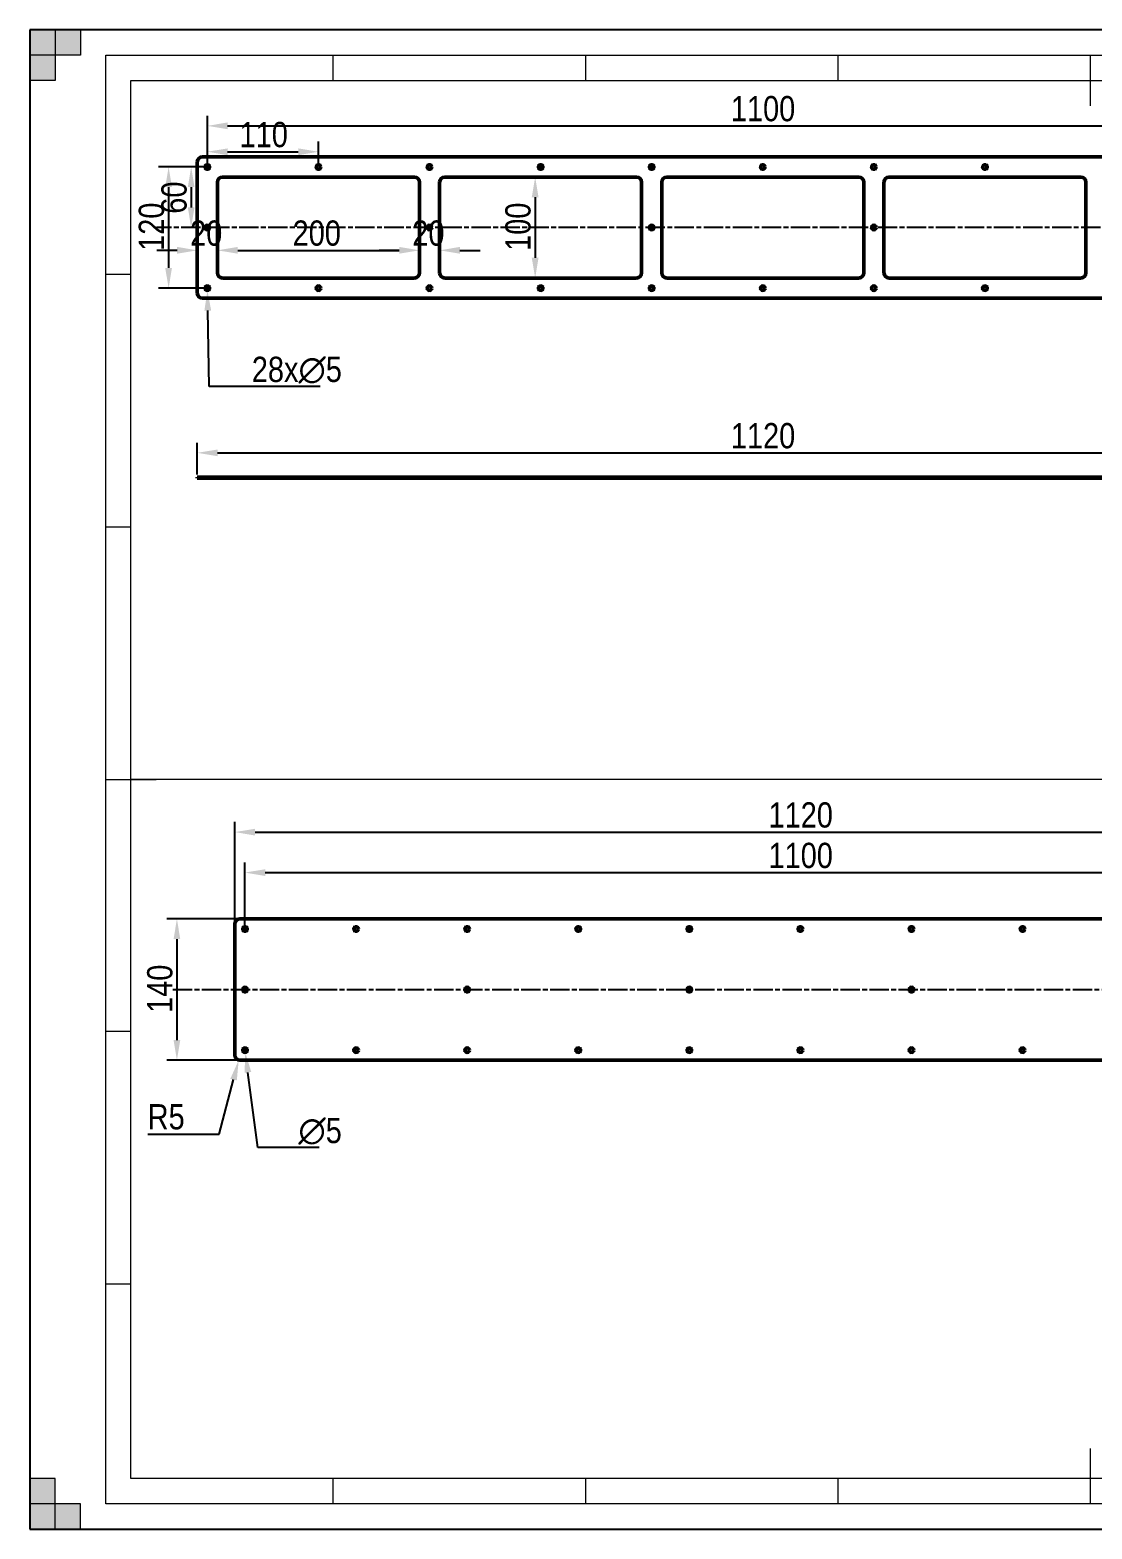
# Model space of a CAD drawing. Header units: millimetres. Extents: x 0 to 2100, y 0 to 1485.
# Drawn here: x 0 to 1052, y 0 to 1485 of the extents above; entities that cross this region are included whole.
import ezdxf

# ---------------------------------------------------------------- set-up
doc = ezdxf.new("R2010")
doc.units = ezdxf.units.MM
doc.header["$LTSCALE"] = 5
doc.linetypes.add('CHAIN', pattern=[0.7087, 0.4724, -0.0591, 0.1181, -0.0591])
doc.linetypes.add('DASHED', pattern=[0.2067, 0.1654, -0.0413])
for name, color, linetype, lineweight in [('Centerline (ANSI)', 7, 'Continuous', 25), ('Co ban', 7, 'Continuous', 50), ('Dimension (ANSI)', 7, 'Continuous', 25)]:
    doc.layers.add(name, color=color, linetype=linetype, lineweight=lineweight)
for name, color, linetype, lineweight, true_color in [('Khung ban ve', 5, 'Continuous', 15, 0x0000ff), ('Manh', 7, 'DASHED', 25, 0x008000), ('Manh khung ten', 7, 'Continuous', 15, 0x994c4c), ('Net chu', 30, 'Continuous', 15, 0xff7f00), ('THIN', 5, 'Continuous', 15, 0x0000ff)]:
    doc.layers.add(name, color=color, linetype=linetype, lineweight=lineweight, true_color=true_color)
doc.styles.add('StandardAM_ANSI', font='')
doc.styles.get('StandardAM_ANSI').set_extended_font_data('VNI-Helve-Condense')
doc.dimstyles.new('Default - mm (ANSI)', dxfattribs={"dimscale": 5, "dimtxt": 5, "dimasz": 4, "dimexe": 2, "dimexo": 0.5, "dimgap": 0.8, "dimtad": 1, "dimtoh": 1, "dimdec": 0, "dimrnd": 1e-08, "dimzin": 4, "dimdsep": 46, "dimtxsty": 'StandardAM_ANSI', "dimcen": 0.09, "dimdle": 10, "dimclrd": 256, "dimclre": 256, "dimclrt": 256, "dimadec": 1, "dimazin": 1, "dimtfac": 0.61, "dimtofl": 0, "dimtmove": 0, "dimatfit": 3, "dimldrblk": 'DOT', "dimfxl": 1, "dimtolj": 1, "dimtzin": 4, "dimlwd": -1, "dimlwe": -1, "dimarcsym": 0})

# ---------------------------------------------------------------- blocks, each defined once
blk = doc.blocks.new('Borders 2x A3')
at = {"layer": 'THIN'}
for points in [[(0, 297), (10, 297), (10, 292), (0, 292)], [(5, 297), (5, 287), (0, 287), (0, 297)], [(0, 0), (5, 0), (5, 10), (0, 10)], [(0, 5), (0, 0), (10, 0), (10, 5)]]:
    blk.add_hatch(color=256, dxfattribs=at).paths.add_polyline_path(points)
at = {"layer": 'Khung ban ve'}
for p, q in [((210, 292), (210, 282)), ((20, 287), (410, 287)), ((20, 10), (20, 287)), ((15, 148.5), (25, 148.5)), ((410, 148.5), (20, 148.5)), ((210, 15.93), (210, 5)), ((410, 10), (20, 10))]:
    blk.add_line(p, q, dxfattribs=at)
at = {"layer": 'Manh khung ten', "lineweight": 25}
for p, q in [((420, 297), (0, 297)), ((0, 297), (0, 0)), ((0, 0), (420, 0))]:
    blk.add_line(p, q, dxfattribs=at)
at = {"layer": 'Manh khung ten'}
for p, q in [((0, 297), (420, 297)), ((0, 0), (0, 297)), ((15, 292), (415, 292)), ((15, 5), (15, 292)), ((60, 292), (60, 287)), ((110, 292), (110, 287)), ((19.97, 248.54), (14.98, 248.54)), ((19.98, 198.5), (15, 198.5)), ((19.98, 98.54), (15, 98.54)), ((20, 48.5), (15.02, 48.5)), ((60, 10), (60, 5)), ((110, 10), (110, 5)), ((160, 10), (160, 5)), ((415, 5), (15, 5)), ((420, 0), (0, 0))]:
    blk.add_line(p, q, dxfattribs=at)
at = {"layer": 'Net chu'}
blk.add_line((160, 292), (160, 287), dxfattribs=at)
at = {"layer": 'THIN'}
for p, q in [((0, 292), (0, 297)), ((0, 297), (10, 297)), ((0, 297), (5, 297)), ((0, 287), (0, 297)), ((5, 297), (5, 287)), ((10, 297), (10, 292)), ((10, 292), (0, 292)), ((5, 287), (0, 287)), ((5, 10), (0, 10)), ((0, 10), (0, 0)), ((5, 0), (5, 10)), ((0, 5), (0, 0)), ((10, 5), (0, 5)), ((10, 0), (10, 5)), ((0, 0), (10, 0)), ((0, 0), (5, 0))]:
    blk.add_line(p, q, dxfattribs=at)
blk = doc.blocks.new('*D6')
at = {"layer": 'Defpoints', "color": 0, "transparency": 16777216}
for p in [(1285.7, 1066.1), (165.7, 1042), (1285.7, 1042)]:
    blk.add_point(p, dxfattribs=at)
at = {"layer": 'Dimension (ANSI)', "transparency": 16777216}
for p, q in [((165.7, 1044.5), (165.7, 1076.1)), ((1285.7, 1044.5), (1285.7, 1076.1)), ((185.7, 1066.1), (1265.7, 1066.1))]:
    blk.add_line(p, q, dxfattribs=at)
for points in [[(185.7, 1069.4), (185.7, 1062.8), (165.7, 1066.1)], [(1265.7, 1069.4), (1265.7, 1062.8), (1285.7, 1066.1)]]:
    blk.add_solid(points, dxfattribs=at)
at = {"layer": 'Dimension (ANSI)', "color": 150, "true_color": 0x0080ff, "transparency": 16777216, "insert": (694.1, 1095.6), "char_height": 25, "attachment_point": 1, "style": 'StandardAM_ANSI'}
blk.add_mtext('\\A1;1120', dxfattribs=at)
blk = doc.blocks.new('_Dot')
at = {"color": 0, "linetype": 'ByBlock', "lineweight": -2}
blk.add_line((-0.5, 0), (-1, 0), dxfattribs=at)
at = {"color": 0, "linetype": 'ByBlock', "const_width": 0.5}
blk.add_lwpolyline([(-0.25, 0, 1), (0.25, 0, 1)], format="xyb", close=True, dxfattribs=at)
blk = doc.blocks.new('*D7')
at = {"layer": 'Defpoints', "color": 0, "transparency": 16777216}
for p in [(175.6, 1231.5), (175.7, 1227)]:
    blk.add_point(p, dxfattribs=at)
at = {"layer": 'Dimension (ANSI)', "transparency": 16777216}
for p, q in [((175.2, 1229.3), (176.1, 1229.3)), ((175.7, 1228.8), (175.7, 1229.7)), ((177.4, 1131.7), (176.1, 1207)), ((287.5, 1131.7), (177.4, 1131.7))]:
    blk.add_line(p, q, dxfattribs=at)
blk.add_solid([(179.4, 1207.1), (172.7, 1207), (175.7, 1227)], dxfattribs=at)
at = {"layer": 'Dimension (ANSI)', "color": 150, "true_color": 0x0080ff, "transparency": 16777216, "insert": (219.7, 1161.3), "char_height": 25, "attachment_point": 1, "style": 'StandardAM_ANSI'}
blk.add_mtext('\\A1;\\fVNI-Helve-Condense|b0|i0;\\H25.0000;28x∅5', dxfattribs=at)
blk = doc.blocks.new('*D9')
at = {"layer": 'Defpoints', "color": 0, "transparency": 16777216}
for p in [(1275.7, 1390), (175.7, 1349.3), (1275.7, 1349.3)]:
    blk.add_point(p, dxfattribs=at)
at = {"layer": 'Dimension (ANSI)', "transparency": 16777216}
for p, q in [((175.7, 1351.8), (175.7, 1400)), ((1275.7, 1351.8), (1275.7, 1400)), ((195.7, 1390), (1255.7, 1390))]:
    blk.add_line(p, q, dxfattribs=at)
for points in [[(195.7, 1393.4), (195.7, 1386.7), (175.7, 1390)], [(1255.7, 1393.4), (1255.7, 1386.7), (1275.7, 1390)]]:
    blk.add_solid(points, dxfattribs=at)
at = {"layer": 'Dimension (ANSI)', "color": 150, "true_color": 0x0080ff, "transparency": 16777216, "insert": (694.1, 1419.6), "char_height": 25, "attachment_point": 1, "style": 'StandardAM_ANSI'}
blk.add_mtext('\\A1;1100', dxfattribs=at)
blk = doc.blocks.new('*D10')
at = {"layer": 'Defpoints', "color": 0, "transparency": 16777216}
for p in [(285.7, 1364.4), (175.7, 1349.3), (285.7, 1349.3)]:
    blk.add_point(p, dxfattribs=at)
at = {"layer": 'Dimension (ANSI)', "transparency": 16777216}
for p, q in [((175.7, 1351.8), (175.7, 1374.4)), ((285.7, 1351.8), (285.7, 1374.4)), ((195.7, 1364.4), (265.7, 1364.4))]:
    blk.add_line(p, q, dxfattribs=at)
for points in [[(195.7, 1367.7), (195.7, 1361), (175.7, 1364.4)], [(265.7, 1367.7), (265.7, 1361), (285.7, 1364.4)]]:
    blk.add_solid(points, dxfattribs=at)
at = {"layer": 'Dimension (ANSI)', "color": 150, "true_color": 0x0080ff, "transparency": 16777216, "insert": (207.6, 1393.9), "char_height": 25, "attachment_point": 1, "style": 'StandardAM_ANSI'}
blk.add_mtext('\\A1;110', dxfattribs=at)
blk = doc.blocks.new('*D11')
at = {"layer": 'Defpoints', "color": 0, "transparency": 16777216}
for p in [(175.7, 1349.3), (137.3, 1229.3), (175.7, 1229.3)]:
    blk.add_point(p, dxfattribs=at)
at = {"layer": 'Dimension (ANSI)', "transparency": 16777216}
for p, q in [((173.2, 1349.3), (127.3, 1349.3)), ((137.3, 1329.3), (137.3, 1249.3)), ((173.2, 1229.3), (127.3, 1229.3))]:
    blk.add_line(p, q, dxfattribs=at)
for points in [[(133.9, 1329.3), (140.6, 1329.3), (137.3, 1349.3)], [(133.9, 1249.3), (140.6, 1249.3), (137.3, 1229.3)]]:
    blk.add_solid(points, dxfattribs=at)
at = {"layer": 'Dimension (ANSI)', "color": 150, "true_color": 0x0080ff, "transparency": 16777216, "insert": (107.7, 1266.2), "char_height": 25, "attachment_point": 1, "rotation": 90, "style": 'StandardAM_ANSI'}
blk.add_mtext('\\A1;120', dxfattribs=at)
blk = doc.blocks.new('*D12')
at = {"layer": 'Defpoints', "color": 0, "transparency": 16777216}
for p in [(175.7, 1349.3), (159.6, 1289.3), (175.7, 1289.3)]:
    blk.add_point(p, dxfattribs=at)
at = {"layer": 'Dimension (ANSI)', "transparency": 16777216}
for p, q in [((173.2, 1349.3), (149.6, 1349.3)), ((159.6, 1329.3), (159.6, 1309.3))]:
    blk.add_line(p, q, dxfattribs=at)
for points in [[(156.3, 1329.3), (162.9, 1329.3), (159.6, 1349.3)], [(156.3, 1309.3), (162.9, 1309.3), (159.6, 1289.3)]]:
    blk.add_solid(points, dxfattribs=at)
at = {"layer": 'Dimension (ANSI)', "color": 150, "true_color": 0x0080ff, "transparency": 16777216, "insert": (130.1, 1303), "char_height": 25, "attachment_point": 1, "rotation": 90, "style": 'StandardAM_ANSI'}
blk.add_mtext('\\A1;60', dxfattribs=at)
blk = doc.blocks.new('*D13')
at = {"layer": 'Defpoints', "color": 0, "transparency": 16777216}
for p in [(185.7, 1266.7), (385.7, 1266.7), (385.7, 1266.7)]:
    blk.add_point(p, dxfattribs=at)
at = {"layer": 'Dimension (ANSI)', "transparency": 16777216}
blk.add_line((205.7, 1266.7), (365.7, 1266.7), dxfattribs=at)
for points in [[(205.7, 1270.1), (205.7, 1263.4), (185.7, 1266.7)], [(365.7, 1270.1), (365.7, 1263.4), (385.7, 1266.7)]]:
    blk.add_solid(points, dxfattribs=at)
at = {"layer": 'Dimension (ANSI)', "color": 150, "true_color": 0x0080ff, "transparency": 16777216, "insert": (260.1, 1296.3), "char_height": 25, "attachment_point": 1, "style": 'StandardAM_ANSI'}
blk.add_mtext('\\A1;200', dxfattribs=at)
blk = doc.blocks.new('*D14')
at = {"layer": 'Defpoints', "color": 0, "transparency": 16777216}
for p in [(385.7, 1266.7), (385.7, 1266.7), (405.7, 1266.7)]:
    blk.add_point(p, dxfattribs=at)
at = {"layer": 'Dimension (ANSI)', "transparency": 16777216}
for p, q in [((365.7, 1266.7), (345.7, 1266.7)), ((425.7, 1266.7), (445.7, 1266.7))]:
    blk.add_line(p, q, dxfattribs=at)
for points in [[(365.7, 1270.1), (365.7, 1263.4), (385.7, 1266.7)], [(425.7, 1270.1), (425.7, 1263.4), (405.7, 1266.7)]]:
    blk.add_solid(points, dxfattribs=at)
at = {"layer": 'Dimension (ANSI)', "color": 150, "true_color": 0x0080ff, "transparency": 16777216, "insert": (378.6, 1296.3), "char_height": 25, "attachment_point": 1, "style": 'StandardAM_ANSI'}
blk.add_mtext('\\A1;20', dxfattribs=at)
blk = doc.blocks.new('*D15')
at = {"layer": 'Defpoints', "color": 0, "transparency": 16777216}
for p in [(500.3, 1339.3), (500.3, 1239.3), (500.3, 1239.3)]:
    blk.add_point(p, dxfattribs=at)
at = {"layer": 'Dimension (ANSI)', "transparency": 16777216}
blk.add_line((500.3, 1319.3), (500.3, 1259.3), dxfattribs=at)
for points in [[(496.9, 1319.3), (503.6, 1319.3), (500.3, 1339.3)], [(496.9, 1259.3), (503.6, 1259.3), (500.3, 1239.3)]]:
    blk.add_solid(points, dxfattribs=at)
at = {"layer": 'Dimension (ANSI)', "color": 150, "true_color": 0x0080ff, "transparency": 16777216, "insert": (470.7, 1266.2), "char_height": 25, "attachment_point": 1, "rotation": 90, "style": 'StandardAM_ANSI'}
blk.add_mtext('\\A1;100', dxfattribs=at)
blk = doc.blocks.new('*D16')
at = {"layer": 'Defpoints', "color": 0, "transparency": 16777216}
for p in [(165.7, 1266.7), (185.7, 1266.7), (185.7, 1266.7)]:
    blk.add_point(p, dxfattribs=at)
at = {"layer": 'Dimension (ANSI)', "transparency": 16777216}
for p, q in [((145.7, 1266.7), (125.7, 1266.7)), ((205.7, 1266.7), (225.7, 1266.7))]:
    blk.add_line(p, q, dxfattribs=at)
for points in [[(145.7, 1270.1), (145.7, 1263.4), (165.7, 1266.7)], [(205.7, 1270.1), (205.7, 1263.4), (185.7, 1266.7)]]:
    blk.add_solid(points, dxfattribs=at)
at = {"layer": 'Dimension (ANSI)', "color": 150, "true_color": 0x0080ff, "transparency": 16777216, "insert": (158.6, 1296.3), "char_height": 25, "attachment_point": 1, "style": 'StandardAM_ANSI'}
blk.add_mtext('\\A1;20', dxfattribs=at)
blk = doc.blocks.new('*D19')
at = {"layer": 'Defpoints', "color": 0, "transparency": 16777216}
for p in [(206.7, 464.5), (207.9, 469.4)]:
    blk.add_point(p, dxfattribs=at)
at = {"layer": 'Dimension (ANSI)', "transparency": 16777216}
for p, q in [((187.4, 391.3), (201.6, 445.2)), ((116.6, 391.3), (187.4, 391.3))]:
    blk.add_line(p, q, dxfattribs=at)
blk.add_solid([(198.4, 446), (204.8, 444.4), (206.7, 464.5)], dxfattribs=at)
at = {"layer": 'Dimension (ANSI)', "color": 150, "true_color": 0x0080ff, "transparency": 16777216, "insert": (116.6, 420.9), "char_height": 25, "attachment_point": 1, "style": 'StandardAM_ANSI'}
blk.add_mtext('\\A1;R5', dxfattribs=at)
blk = doc.blocks.new('*D20')
at = {"layer": 'Defpoints', "color": 0, "transparency": 16777216}
for p in [(1322.9, 690.4), (202.9, 599.4), (1322.9, 599.4)]:
    blk.add_point(p, dxfattribs=at)
at = {"layer": 'Dimension (ANSI)', "transparency": 16777216}
for p, q in [((202.9, 601.9), (202.9, 700.4)), ((1322.9, 601.9), (1322.9, 700.4)), ((222.9, 690.4), (1302.9, 690.4))]:
    blk.add_line(p, q, dxfattribs=at)
for points in [[(222.9, 693.7), (222.9, 687), (202.9, 690.4)], [(1302.9, 693.7), (1302.9, 687), (1322.9, 690.4)]]:
    blk.add_solid(points, dxfattribs=at)
at = {"layer": 'Dimension (ANSI)', "color": 150, "true_color": 0x0080ff, "transparency": 16777216, "insert": (731.4, 719.9), "char_height": 25, "attachment_point": 1, "style": 'StandardAM_ANSI'}
blk.add_mtext('\\A1;1120', dxfattribs=at)
blk = doc.blocks.new('*D21')
at = {"layer": 'Defpoints', "color": 0, "transparency": 16777216}
for p in [(212.6, 476.6), (213.2, 472.1)]:
    blk.add_point(p, dxfattribs=at)
at = {"layer": 'Dimension (ANSI)', "transparency": 16777216}
for p, q in [((212.5, 474.4), (213.4, 474.4)), ((212.9, 473.9), (212.9, 474.8)), ((225.7, 377.8), (215.8, 452.3)), ((286.4, 377.8), (225.7, 377.8))]:
    blk.add_line(p, q, dxfattribs=at)
blk.add_solid([(219.1, 452.8), (212.5, 451.9), (213.2, 472.1)], dxfattribs=at)
at = {"layer": 'Dimension (ANSI)', "color": 150, "true_color": 0x0080ff, "transparency": 16777216, "insert": (265.8, 407.3), "char_height": 25, "attachment_point": 1, "style": 'StandardAM_ANSI'}
blk.add_mtext('\\A1;∅5', dxfattribs=at)
blk = doc.blocks.new('*D22')
at = {"layer": 'Defpoints', "color": 0, "transparency": 16777216}
for p in [(207.9, 604.4), (145.5, 464.4), (207.9, 464.4)]:
    blk.add_point(p, dxfattribs=at)
at = {"layer": 'Dimension (ANSI)', "transparency": 16777216}
for p, q in [((205.4, 604.4), (135.5, 604.4)), ((145.5, 584.4), (145.5, 484.4)), ((205.4, 464.4), (135.5, 464.4))]:
    blk.add_line(p, q, dxfattribs=at)
for points in [[(142.2, 584.4), (148.8, 584.4), (145.5, 604.4)], [(142.2, 484.4), (148.8, 484.4), (145.5, 464.4)]]:
    blk.add_solid(points, dxfattribs=at)
at = {"layer": 'Dimension (ANSI)', "color": 150, "true_color": 0x0080ff, "transparency": 16777216, "insert": (116, 511.3), "char_height": 25, "attachment_point": 1, "rotation": 90, "style": 'StandardAM_ANSI'}
blk.add_mtext('\\A1;140', dxfattribs=at)
blk = doc.blocks.new('*D26')
at = {"layer": 'Defpoints', "color": 0, "transparency": 16777216}
for p in [(1312.9, 650.3), (212.9, 594.4), (1312.9, 594.4)]:
    blk.add_point(p, dxfattribs=at)
at = {"layer": 'Dimension (ANSI)', "transparency": 16777216}
for p, q in [((212.9, 596.9), (212.9, 660.3)), ((1312.9, 596.9), (1312.9, 660.3)), ((232.9, 650.3), (1292.9, 650.3))]:
    blk.add_line(p, q, dxfattribs=at)
for points in [[(232.9, 653.6), (232.9, 646.9), (212.9, 650.3)], [(1292.9, 653.6), (1292.9, 646.9), (1312.9, 650.3)]]:
    blk.add_solid(points, dxfattribs=at)
at = {"layer": 'Dimension (ANSI)', "color": 150, "true_color": 0x0080ff, "transparency": 16777216, "insert": (731.4, 679.8), "char_height": 25, "attachment_point": 1, "style": 'StandardAM_ANSI'}
blk.add_mtext('\\A1;1100', dxfattribs=at)

msp = doc.modelspace()

# ---------------------------------------------------------------- linework, layer by layer
at = {"layer": 'Centerline (ANSI)', "linetype": 'CHAIN', "ltscale": 8.113447}
for p, q in [((1347.55, 1289.28), (125.31, 1289.28)), ((141.35, 534.38), (1378.13, 534.38))]:
    msp.add_line(p, q, dxfattribs=at)
at = {"layer": 'Co ban'}
for p, q in [((165.67, 1224.28), (165.67, 1354.28)), ((170.67, 1359.28), (1280.67, 1359.28)), ((190.67, 1339.28), (380.67, 1339.28)), ((410.67, 1339.28), (600.67, 1339.28)), ((630.67, 1339.28), (820.67, 1339.28)), ((850.67, 1339.28), (1040.67, 1339.28)), ((185.67, 1244.28), (185.67, 1334.28)), ((385.67, 1334.28), (385.67, 1244.28)), ((405.67, 1244.28), (405.67, 1334.28)), ((605.67, 1334.28), (605.67, 1244.28)), ((625.67, 1244.28), (625.67, 1334.28)), ((825.67, 1334.28), (825.67, 1244.28)), ((845.67, 1244.28), (845.67, 1334.28)), ((1045.67, 1334.28), (1045.67, 1244.28)), ((380.67, 1239.28), (190.67, 1239.28)), ((600.67, 1239.28), (410.67, 1239.28)), ((820.67, 1239.28), (630.67, 1239.28)), ((1040.67, 1239.28), (850.67, 1239.28)), ((1280.67, 1219.28), (170.67, 1219.28)), ((165.67, 1041.96), (165.67, 1040.96)), ((170.67, 1041.96), (165.67, 1041.96)), ((170.67, 1040.96), (165.67, 1040.96)), ((170.67, 1041.96), (1280.67, 1041.96)), ((170.67, 1040.96), (1280.67, 1040.96)), ((202.94, 599.38), (202.94, 469.38)), ((1317.94, 604.38), (207.94, 604.38)), ((207.94, 464.38), (1317.94, 464.38))]:
    msp.add_line(p, q, dxfattribs=at)
for centre in [(175.67, 1349.28), (285.67, 1349.28), (395.67, 1349.28), (505.67, 1349.28), (615.67, 1349.28), (725.67, 1349.28), (835.67, 1349.28), (945.67, 1349.28), (175.67, 1289.28), (395.67, 1289.28), (615.67, 1289.28), (835.67, 1289.28), (175.67, 1229.28), (285.67, 1229.28), (395.67, 1229.28), (505.67, 1229.28), (615.67, 1229.28), (725.67, 1229.28), (835.67, 1229.28), (945.67, 1229.28), (212.94, 594.38), (322.94, 594.38), (432.94, 594.38), (542.94, 594.38), (652.94, 594.38), (762.94, 594.38), (872.94, 594.38), (982.94, 594.38), (212.94, 534.38), (432.94, 534.38), (652.94, 534.38), (872.94, 534.38), (212.94, 474.38), (322.94, 474.38), (432.94, 474.38), (542.94, 474.38), (652.94, 474.38), (762.94, 474.38), (872.94, 474.38), (982.94, 474.38)]:
    msp.add_circle(centre, 2.25, dxfattribs=at)
for centre, start, end in [((170.67, 1354.28), 90, 180), ((190.67, 1334.28), 90, 180), ((380.67, 1334.28), 0, 90), ((410.67, 1334.28), 90, 180), ((600.67, 1334.28), 0, 90), ((630.67, 1334.28), 90, 180), ((820.67, 1334.28), 0, 90), ((850.67, 1334.28), 90, 180), ((1040.67, 1334.28), 0, 90), ((190.67, 1244.28), 180, 270), ((380.67, 1244.28), 270, 0), ((410.67, 1244.28), 180, 270), ((600.67, 1244.28), 270, 0), ((630.67, 1244.28), 180, 270), ((820.67, 1244.28), 270, 0), ((850.67, 1244.28), 180, 270), ((1040.67, 1244.28), 270, 0), ((170.67, 1224.28), 180, 270), ((207.94, 599.38), 90, 180), ((207.94, 469.38), 180, 270)]:
    msp.add_arc(centre, 5, start, end, dxfattribs=at)
at = {"layer": 'Manh', "ltscale": 0.380839}
for p, q in [((173.42, 1041.96), (173.42, 1040.96)), ((177.92, 1041.96), (177.92, 1040.96)), ((185.67, 1041.96), (185.67, 1040.96)), ((283.42, 1041.96), (283.42, 1040.96)), ((287.92, 1041.96), (287.92, 1040.96)), ((385.67, 1041.96), (385.67, 1040.96)), ((393.42, 1041.96), (393.42, 1040.96)), ((397.92, 1041.96), (397.92, 1040.96)), ((405.67, 1041.96), (405.67, 1040.96)), ((503.42, 1041.96), (503.42, 1040.96)), ((507.92, 1041.96), (507.92, 1040.96)), ((605.67, 1041.96), (605.67, 1040.96)), ((613.42, 1041.96), (613.42, 1040.96)), ((617.92, 1041.96), (617.92, 1040.96)), ((625.67, 1041.96), (625.67, 1040.96)), ((723.42, 1041.96), (723.42, 1040.96)), ((727.92, 1041.96), (727.92, 1040.96)), ((825.67, 1041.96), (825.67, 1040.96)), ((833.42, 1041.96), (833.42, 1040.96)), ((837.92, 1041.96), (837.92, 1040.96)), ((845.67, 1041.96), (845.67, 1040.96)), ((943.42, 1041.96), (943.42, 1040.96)), ((947.92, 1041.96), (947.92, 1040.96)), ((1045.67, 1041.96), (1045.67, 1040.96))]:
    msp.add_line(p, q, dxfattribs=at)

# ---------------------------------------------------------------- block references
at = {"xscale": 5, "yscale": 5, "zscale": 5}
msp.add_blockref('Borders 2x A3', (0, 0), dxfattribs=at)

# ---------------------------------------------------------------- dimensions: what is measured, and where the dimension line sits
at = {"layer": 'Dimension (ANSI)'}
for base, p1, p2, angle, override, picture, middle in [((1275.67, 1390.04), (175.67, 1349.28), (1275.67, 1349.28), 180, {"dimgap": 0.8, "dimtoh": 0, "dimdec": 0, "dimtol": 0, "dimlim": 0, "dimtp": 0, "dimtm": 0, "dimtdec": 2, "dimatfit": 1}, '*D9', (725.67, 1390.04)), ((285.67, 1364.37), (175.67, 1349.28), (285.67, 1349.28), 180, {"dimgap": 0.8, "dimtoh": 0, "dimdec": 0, "dimtol": 0, "dimlim": 0, "dimtp": 0, "dimtm": 0, "dimtdec": 2, "dimatfit": 1}, '*D10', (230.67, 1364.37)), ((137.25, 1229.28), (175.67, 1349.28), (175.67, 1229.28), 90, {"dimgap": 0.8, "dimtoh": 0, "dimdec": 0, "dimtol": 0, "dimlim": 0, "dimtp": 0, "dimtm": 0, "dimtdec": 2, "dimatfit": 1}, '*D11', (137.25, 1289.28)), ((159.6, 1289.28), (175.67, 1349.28), (175.67, 1289.28), 90, {"dimgap": 0.8, "dimtoh": 0, "dimdec": 0, "dimse2": 1, "dimtol": 0, "dimlim": 0, "dimtp": 0, "dimtm": 0, "dimtdec": 2, "dimatfit": 1}, '*D12', (159.6, 1319.28)), ((500.26, 1239.28), (500.26, 1339.28), (500.26, 1239.28), 270, {"dimgap": 0.8, "dimtoh": 0, "dimdec": 0, "dimse1": 1, "dimse2": 1, "dimtol": 0, "dimlim": 0, "dimtp": 0, "dimtm": 0, "dimtdec": 2, "dimatfit": 1}, '*D15', (500.26, 1289.28)), ((1285.67, 1066.1), (165.67, 1041.96), (1285.67, 1041.96), 180, {"dimgap": 0.8, "dimtoh": 0, "dimdec": 0, "dimtol": 0, "dimlim": 0, "dimtp": 0, "dimtm": 0, "dimtdec": 2, "dimatfit": 1}, '*D6', (725.67, 1066.1)), ((1322.94, 690.38), (202.94, 599.38), (1322.94, 599.38), 180, {"dimgap": 0.8, "dimtoh": 0, "dimdec": 0, "dimtol": 0, "dimlim": 0, "dimtp": 0, "dimtm": 0, "dimtdec": 2, "dimatfit": 1}, '*D20', (762.94, 690.38)), ((1312.94, 650.27), (212.94, 594.38), (1312.94, 594.38), 180, {"dimgap": 0.8, "dimtoh": 0, "dimdec": 0, "dimtol": 0, "dimlim": 0, "dimtp": 0, "dimtm": 0, "dimtdec": 2, "dimatfit": 1}, '*D26', (762.94, 650.27)), ((145.49, 464.38), (207.94, 604.38), (207.94, 464.38), 90, {"dimgap": 0.8, "dimtoh": 0, "dimdec": 0, "dimtol": 0, "dimlim": 0, "dimtp": 0, "dimtm": 0, "dimtdec": 2, "dimatfit": 1}, '*D22', (145.49, 534.38))]:
    dim = msp.add_linear_dim(base=base, p1=p1, p2=p2, angle=angle, dimstyle='Default - mm (ANSI)', override=override, dxfattribs=at)
    dim.commit()
    dim.dimension.update_dxf_attribs({"geometry": picture, "text_midpoint": middle, "dimtype": 160})
for base, p1, p2, picture, middle in [((185.67, 1266.72), (165.67, 1266.72), (185.67, 1266.72), '*D16', (175.67, 1266.72)), ((385.67, 1266.72), (185.67, 1266.72), (385.67, 1266.72), '*D13', (285.67, 1266.72)), ((385.67, 1266.72), (405.67, 1266.72), (385.67, 1266.72), '*D14', (395.67, 1266.72))]:
    dim = msp.add_linear_dim(base=base, p1=p1, p2=p2, dimstyle='Default - mm (ANSI)', override={"dimgap": 0.8, "dimtoh": 0, "dimdec": 0, "dimse1": 1, "dimse2": 1, "dimtol": 0, "dimlim": 0, "dimtp": 0, "dimtm": 0, "dimtdec": 2, "dimatfit": 1}, dxfattribs=at)
    dim.commit()
    dim.dimension.update_dxf_attribs({"geometry": picture, "text_midpoint": middle, "dimtype": 160})
dim = msp.add_diameter_dim_2p(p1=(175.63, 1231.53), p2=(175.71, 1227.03), text='\\fVNI-Helve-Condense|b0|i0;\\H25.0000;28x<>', dimstyle='Default - mm (ANSI)', override={"dimgap": 0.8, "dimtih": 1, "dimdec": 0, "dimlfac": 1, "dimtol": 0, "dimlim": 0, "dimtp": 0, "dimtm": 0, "dimtdec": 2}, dxfattribs=at)
dim.commit()
dim.dimension.update_dxf_attribs({"geometry": '*D7', "text_midpoint": (253.62, 1131.74), "dimtype": 163})
dim = msp.add_diameter_dim_2p(p1=(212.65, 476.61), p2=(213.23, 472.15), dimstyle='Default - mm (ANSI)', override={"dimgap": 0.8, "dimtih": 1, "dimdec": 0, "dimlfac": 1, "dimtol": 0, "dimlim": 0, "dimtp": 0, "dimtm": 0, "dimtdec": 2}, dxfattribs=at)
dim.commit()
dim.dimension.update_dxf_attribs({"geometry": '*D21', "text_midpoint": (276.1, 377.77), "dimtype": 163})
dim = msp.add_radius_dim(center=(207.94, 469.38), mpoint=(206.67, 464.54), dimstyle='Default - mm (ANSI)', override={"dimgap": 0.8, "dimtih": 1, "dimdec": 0, "dimlfac": 1, "dimcen": 0, "dimtol": 0, "dimlim": 0, "dimtp": 0, "dimtm": 0, "dimtdec": 2}, dxfattribs=at)
dim.commit()
dim.dimension.update_dxf_attribs({"geometry": '*D19', "text_midpoint": (135.15, 391.34), "dimtype": 164})

doc.saveas('drawing.dxf')
